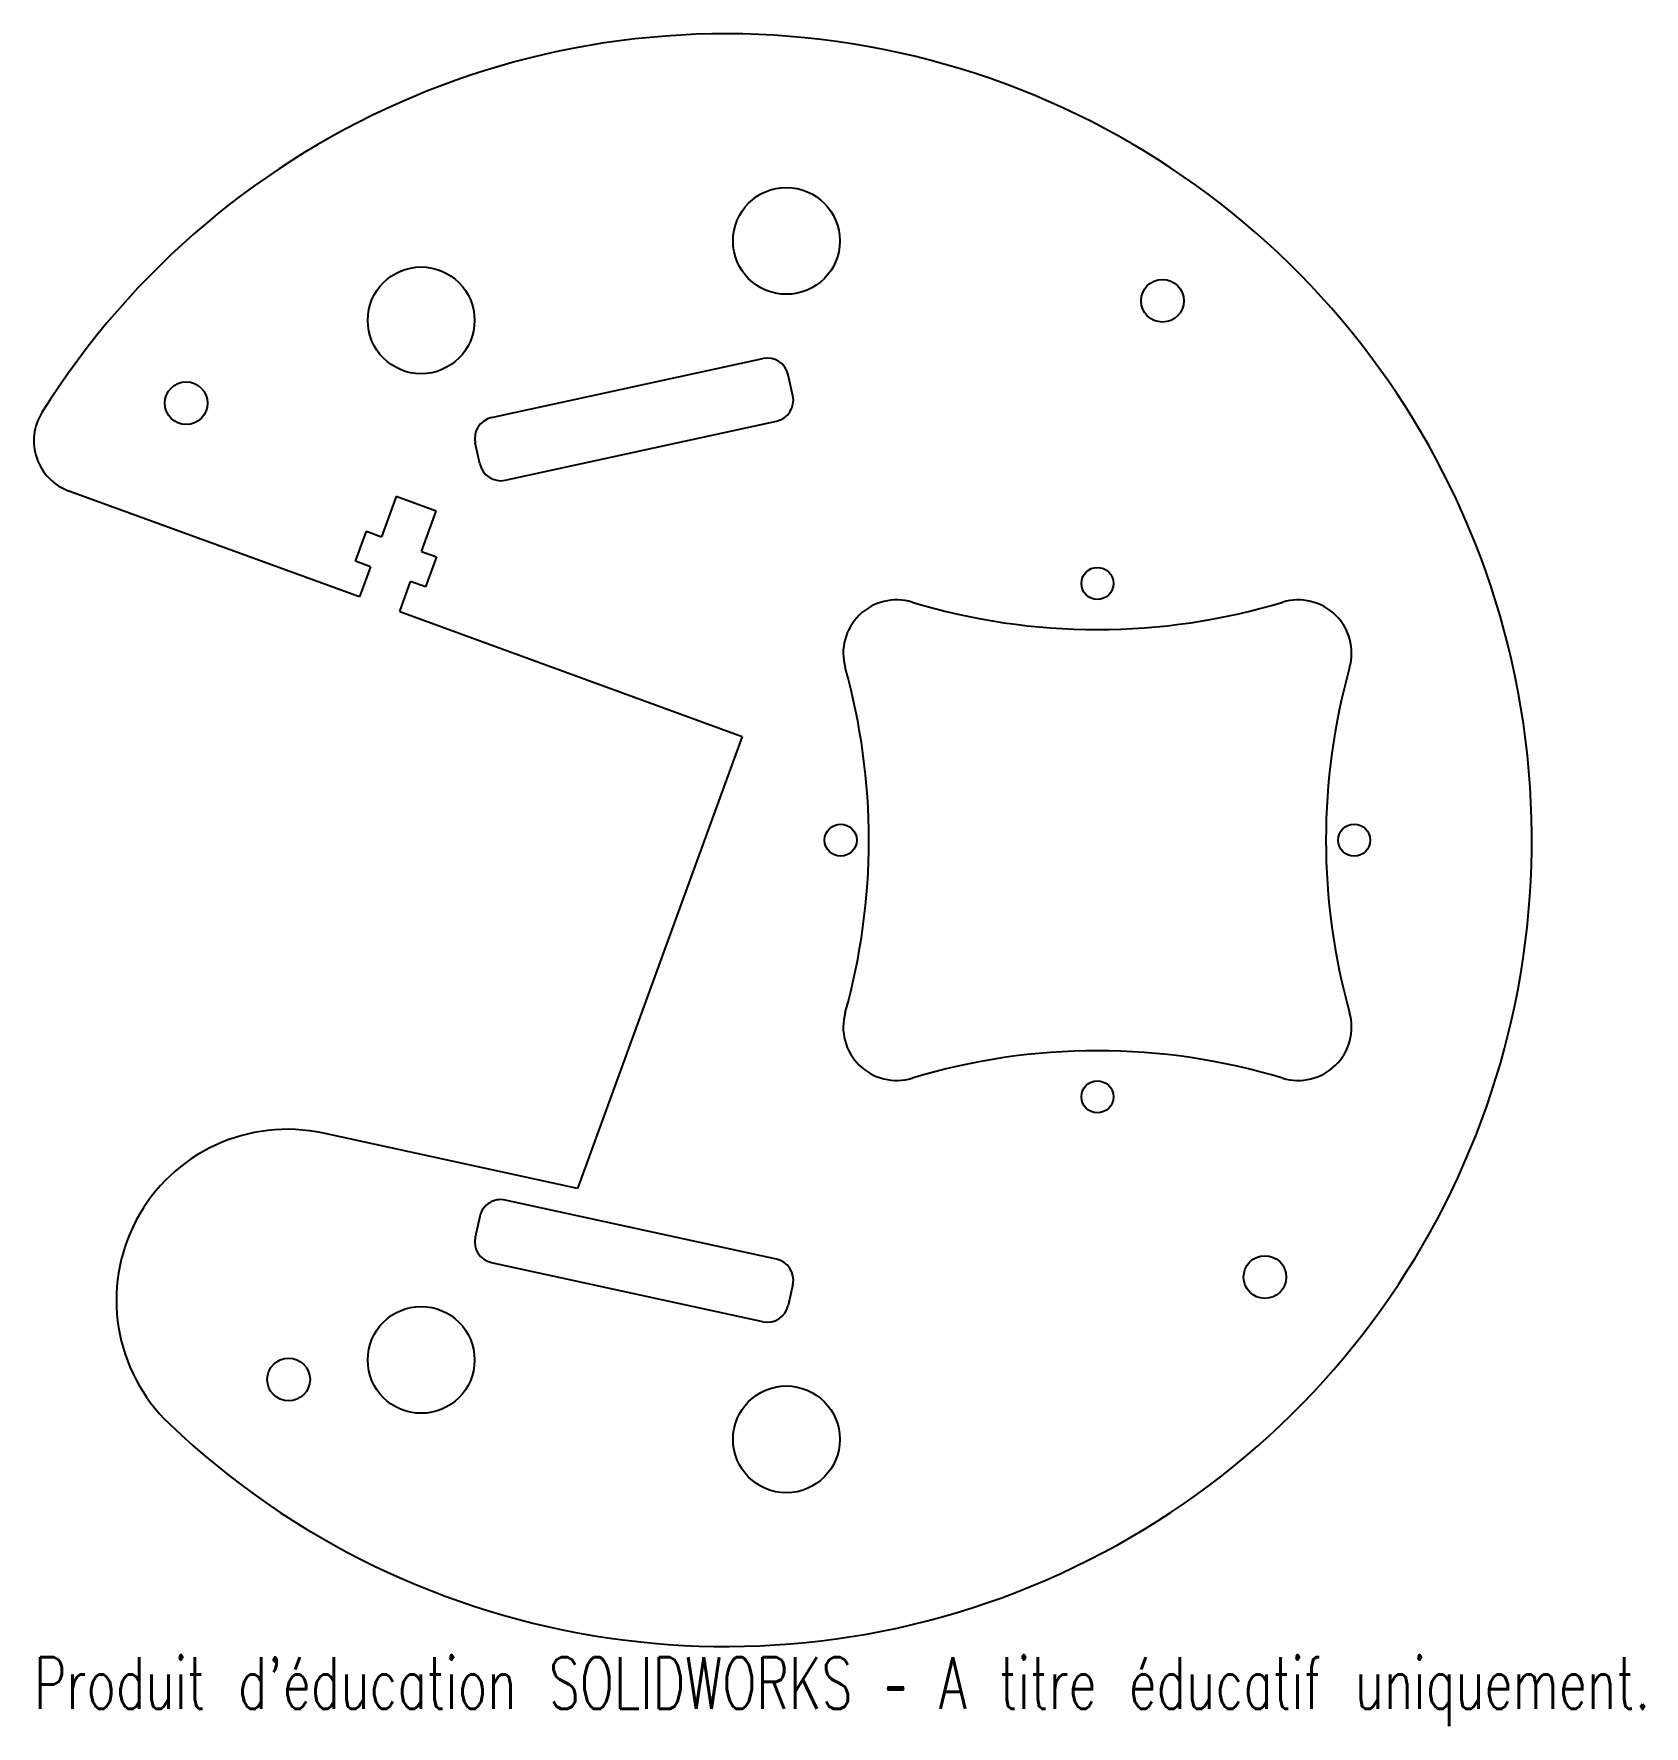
# Model space of a CAD drawing. Header units: millimetres. Extents: x -65 to 86, y -83 to 76.
import ezdxf

# ---------------------------------------------------------------- set-up
doc = ezdxf.new("R2010")
doc.units = ezdxf.units.MM
doc.styles.add('SLDTEXTSTYLE0', font='TXT', dxfattribs={"width": 0.7, "bigfont": 'bigfont'})

msp = doc.modelspace()

# ---------------------------------------------------------------- linework, layer by layer
at = {"color": 7, "linetype": 'Continuous', "lineweight": 25}
for p, q in [((-21.91, 39.57), (3.49, 45.09)), ((6.3, 41.61), (5.87, 43.56)), ((-20.64, 33.7), (4.77, 39.23)), ((-23.02, 35.23), (-23.44, 37.19)), ((-34.27, 22.78), (-61.48, 32.69)), ((-30.85, 32.17), (-32.22, 28.41)), ((-27.09, 30.8), (-30.85, 32.17)), ((-28.46, 27.04), (-27.09, 30.8)), ((-34.66, 26.11), (-33.63, 28.93)), ((-33.63, 28.93), (-32.22, 28.41)), ((-28.46, 27.04), (-27.05, 26.53)), ((-33.25, 25.59), (-34.66, 26.11)), ((-33.25, 25.59), (-34.27, 22.78)), ((-27.05, 26.53), (-28.08, 23.71)), ((-30.51, 21.41), (-29.49, 24.22)), ((-28.08, 23.71), (-29.49, 24.22)), ((-30.51, 21.41), (1.57, 9.71)), ((1.57, 9.71), (-13.86, -32.62)), ((-13.86, -32.62), (-37.64, -27.45)), ((4.77, -39.23), (-20.64, -33.7)), ((-23.02, -35.23), (-23.44, -37.19)), ((3.49, -45.09), (-21.91, -39.57)), ((6.3, -41.61), (5.87, -43.56))]:
    msp.add_line(p, q, dxfattribs=at)
for centre, radius in [((5.7, 56.11), 5), ((-28.5, 48.67), 5), ((40.91, 50.51), 2), ((-50.51, 40.91), 2), ((34.82, 24.04), 1.5), ((10.78, 0), 1.5), ((58.86, 0), 1.5), ((34.82, -24.04), 1.5), ((50.51, -40.91), 2), ((-28.5, -48.67), 5), ((-40.91, -50.51), 2), ((5.7, -56.11), 5)]:
    msp.add_circle(centre, radius, dxfattribs=at)
for centre, radius, start, end in [((0, 0), 75.5, 226.3882, 147.9715), ((3.92, 43.14), 2, 12.2727, 102.2727), ((4.35, 41.18), 2, 282.2727, 12.2727), ((-59.77, 37.39), 5, 147.9715, 249.9759), ((-21.49, 37.61), 2, 102.2727, 192.2727), ((-21.06, 35.66), 2, 192.2727, 282.2727), ((16.02, 17.5), 5, 73.1881, 195.6185), ((34.82, 79.72), 60, 253.1881, 286.8119), ((53.62, 17.5), 5, 344.3815, 106.8119), ((-46.58, 0), 60, 344.3815, 15.6185), ((116.22, 0), 60, 164.3815, 195.6185), ((16.02, -17.5), 5, 164.3815, 286.8119), ((53.62, -17.5), 5, 253.1881, 15.6185), ((34.82, -79.72), 60, 73.1881, 106.8119), ((-41.04, -43.08), 16, 77.7273, 226.3882), ((-21.06, -35.66), 2, 77.7273, 167.7273), ((-21.49, -37.61), 2, 167.7273, 257.7273), ((4.35, -41.18), 2, 347.7273, 77.7273), ((3.92, -43.14), 2, 257.7273, 347.7273)]:
    msp.add_arc(centre, radius, start, end, dxfattribs=at)

# ---------------------------------------------------------------- texts
at = {"color": 7, "linetype": 'Continuous', "insert": (-64.77, -76.52), "char_height": 4.8336, "attachment_point": 1, "style": 'SLDTEXTSTYLE0'}
msp.add_mtext("Produit d'éducation SOLIDWORKS – A titre éducatif uniquement.", dxfattribs=at)

doc.saveas('drawing.dxf')
